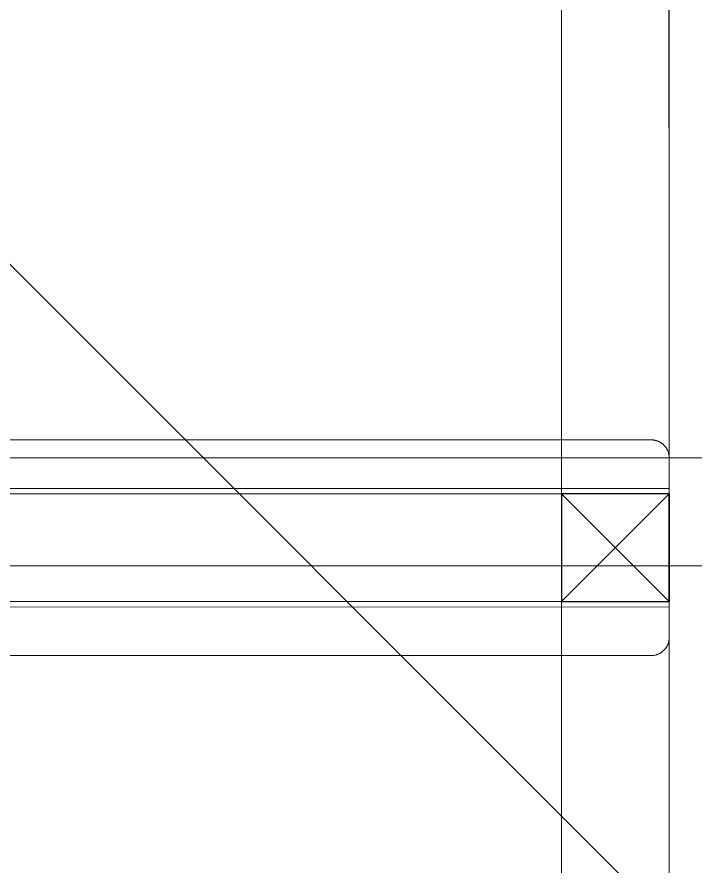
# Model space of a CAD drawing. Header units: millimetres. Extents: x -159872 to 386485, y -250577 to 158966.
# Drawn here: x 368344.7 to 368533.4, y 10889.8 to 11126.1 of the extents above; entities that cross this region are included whole.
import ezdxf

# ---------------------------------------------------------------- set-up
doc = ezdxf.new("R2010")
doc.units = ezdxf.units.MM
for name, color, linetype, lineweight in [('LDS-equipment-kitchen equipment', 3, 'Continuous', 13), ('WS-Fabs', 252, 'Continuous', 13), ('WS-FRAME HIDDEN', 68, 'Continuous', 5)]:
    doc.layers.add(name, color=color, linetype=linetype, lineweight=lineweight)

# ---------------------------------------------------------------- blocks, each defined once
blk = doc.blocks.new('Group-326')
at = {"layer": 'LDS-equipment-kitchen equipment', "color": 7, "lineweight": 5, "flags": 128}
blk.add_lwpolyline([(307567.76, 47430.92), (307567.76, 47460.92), (308332.79, 47460.92), (308332.79, 47430.92), (307567.76, 47430.92)], close=True, dxfattribs=at)
blk = doc.blocks.new('30 X 30 HIDDEN SECTION_3')
at = {"layer": 'WS-FRAME HIDDEN', "color": 7, "lineweight": 25}
blk.add_polyline3d([(0, -30, 0), (-30, -30, 0), (-30, 0, 0), (0, 0, 0), (0, -30, 0)], dxfattribs=at)
at = {"layer": 'WS-FRAME HIDDEN', "color": 7, "lineweight": 25, "transparency": 33554687}
for points in [[(-30, 0, 0), (0, -30, 0)], [(-30, -30, 0), (0, 0, 0)], [(-30, -30, 0), (0, -30, 0)]]:
    blk.add_polyline3d(points, dxfattribs=at)
blk = doc.blocks.new('A$C7a11c87d')
at = {"layer": 'WS-Fabs', "color": 7, "lineweight": 5}
for points in [[(3021.61, 350.16, 0), (3021.59, 20.16, 0), (3021.6, 20.03, 0), (3021.6, 19.91, 0), (3021.61, 19.79, 0), (3021.62, 19.67, 0), (3021.63, 19.55, 0), (3021.65, 19.42, 0), (3021.67, 19.3, 0), (3021.69, 19.18, 0), (3021.72, 19.06, 0), (3021.74, 18.94, 0), (3021.78, 18.82, 0), (3021.81, 18.71, 0), (3021.85, 18.59, 0), (3021.89, 18.47, 0), (3021.93, 18.36, 0), (3021.98, 18.24, 0), (3022.02, 18.13, 0), (3022.07, 18.02, 0), (3022.13, 17.91, 0), (3022.18, 17.8, 0), (3022.24, 17.69, 0), (3022.31, 17.59, 0), (3022.37, 17.48, 0), (3022.44, 17.38, 0), (3022.51, 17.28, 0), (3022.58, 17.18, 0), (3022.65, 17.08, 0), (3022.73, 16.99, 0), (3022.81, 16.89, 0), (3022.89, 16.8, 0), (3022.97, 16.71, 0), (3023.06, 16.62, 0), (3023.15, 16.54, 0), (3023.24, 16.45, 0), (3023.33, 16.37, 0), (3023.42, 16.29, 0), (3023.52, 16.22, 0), (3023.62, 16.14, 0), (3023.72, 16.07, 0), (3023.82, 16, 0), (3023.92, 15.93, 0), (3024.02, 15.87, 0), (3024.13, 15.81, 0), (3024.24, 15.75, 0), (3024.35, 15.69, 0), (3024.46, 15.64, 0), (3024.57, 15.59, 0), (3024.68, 15.54, 0), (3024.79, 15.49, 0), (3024.91, 15.45, 0), (3025.03, 15.41, 0), (3025.14, 15.37, 0), (3025.26, 15.34, 0), (3025.38, 15.31, 0), (3025.5, 15.28, 0), (3025.62, 15.25, 0), (3025.74, 15.23, 0), (3025.86, 15.21, 0), (3025.98, 15.19, 0), (3026.1, 15.18, 0), (3026.23, 15.17, 0), (3026.35, 15.16, 0), (3026.47, 15.16, 0), (3026.59, 15.16, 0), (3036.59, 15.16, 0), (3036.61, 350.16, 0)], [(3036.61, 350.16, 0), (3035.11, 350.16, 0), (3035.09, 15.16, 0), (3036.59, 15.16, 0), (3036.61, 350.16, 0)], [(3066.61, 350.15, 0), (3068.11, 350.15, 0), (3068.09, 15.15, 0), (3066.59, 15.15, 0), (3066.61, 350.15, 0)], [(3081.61, 350.15, 0), (3081.59, 20.15, 0), (3081.59, 20.03, 0), (3081.59, 19.91, 0), (3081.58, 19.79, 0), (3081.57, 19.66, 0), (3081.56, 19.54, 0), (3081.54, 19.42, 0), (3081.52, 19.3, 0), (3081.5, 19.18, 0), (3081.47, 19.06, 0), (3081.44, 18.94, 0), (3081.41, 18.82, 0), (3081.38, 18.7, 0), (3081.34, 18.59, 0), (3081.3, 18.47, 0), (3081.26, 18.35, 0), (3081.21, 18.24, 0), (3081.17, 18.13, 0), (3081.11, 18.02, 0), (3081.06, 17.91, 0), (3081, 17.8, 0), (3080.94, 17.69, 0), (3080.88, 17.58, 0), (3080.82, 17.48, 0), (3080.75, 17.38, 0), (3080.68, 17.27, 0), (3080.61, 17.18, 0), (3080.54, 17.08, 0), (3080.46, 16.98, 0), (3080.38, 16.89, 0), (3080.3, 16.8, 0), (3080.22, 16.71, 0), (3080.13, 16.62, 0), (3080.04, 16.53, 0), (3079.95, 16.45, 0), (3079.86, 16.37, 0), (3079.77, 16.29, 0), (3079.67, 16.21, 0), (3079.57, 16.14, 0), (3079.47, 16.07, 0), (3079.37, 16, 0), (3079.27, 15.93, 0), (3079.16, 15.87, 0), (3079.06, 15.8, 0), (3078.95, 15.74, 0), (3078.84, 15.69, 0), (3078.73, 15.63, 0), (3078.62, 15.58, 0), (3078.51, 15.53, 0), (3078.39, 15.49, 0), (3078.28, 15.45, 0), (3078.16, 15.41, 0), (3078.05, 15.37, 0), (3077.93, 15.34, 0), (3077.81, 15.3, 0), (3077.69, 15.28, 0), (3077.57, 15.25, 0), (3077.45, 15.23, 0), (3077.33, 15.21, 0), (3077.21, 15.19, 0), (3077.08, 15.18, 0), (3076.96, 15.17, 0), (3076.84, 15.16, 0), (3076.72, 15.16, 0), (3076.59, 15.15, 0), (3066.59, 15.15, 0), (3066.61, 350.15, 0)]]:
    blk.add_polyline3d(points, dxfattribs=at)
at = {"layer": 'WS-Fabs', "color": 7, "linetype": 'Continuous', "lineweight": 5, "transparency": 33554687}
blk.add_polyline3d([(2661.59, 15.18, 0), (5701.5, 15.49, 0)], dxfattribs=at)
at = {"layer": 'WS-FRAME HIDDEN', "color": 7, "lineweight": 5}
blk.add_polyline3d([(2691.59, 15.18, 0), (3411.59, 15.13, 0), (3411.6, 45.13, 0), (2691.6, 45.18, 0), (2691.59, 15.18, 0)], dxfattribs=at)
at = {"layer": 'WS-FRAME HIDDEN', "color": 7, "extrusion": (0, 0, -1), "rotation": 0.003365612959873085}
blk.add_blockref('30 X 30 HIDDEN SECTION_3', (-3036.6, 45.16), dxfattribs=at)
blk = doc.blocks.new('Group-338')
at = {"layer": 'LDS-equipment-kitchen equipment'}
blk.add_blockref('Group-326', (0, 0), dxfattribs=at)
at = {"layer": 'LDS-equipment-kitchen equipment', "rotation": 89.9999999946682}
blk.add_blockref('A$C7a11c87d', (307867.85, 44384.33), dxfattribs=at)

msp = doc.modelspace()

# ---------------------------------------------------------------- linework, layer by layer
at = {"layer": 'LDS-equipment-kitchen equipment', "linetype": 'Continuous'}
msp.add_line((352600, 26800), (386484.54399, -7084.54399), dxfattribs=at)

# ---------------------------------------------------------------- block references
at = {"layer": 'LDS-equipment-kitchen equipment', "color": 7}
msp.add_blockref('Group-338', (60673.51323, -36457.51522), dxfattribs=at)

doc.saveas('drawing.dxf')
